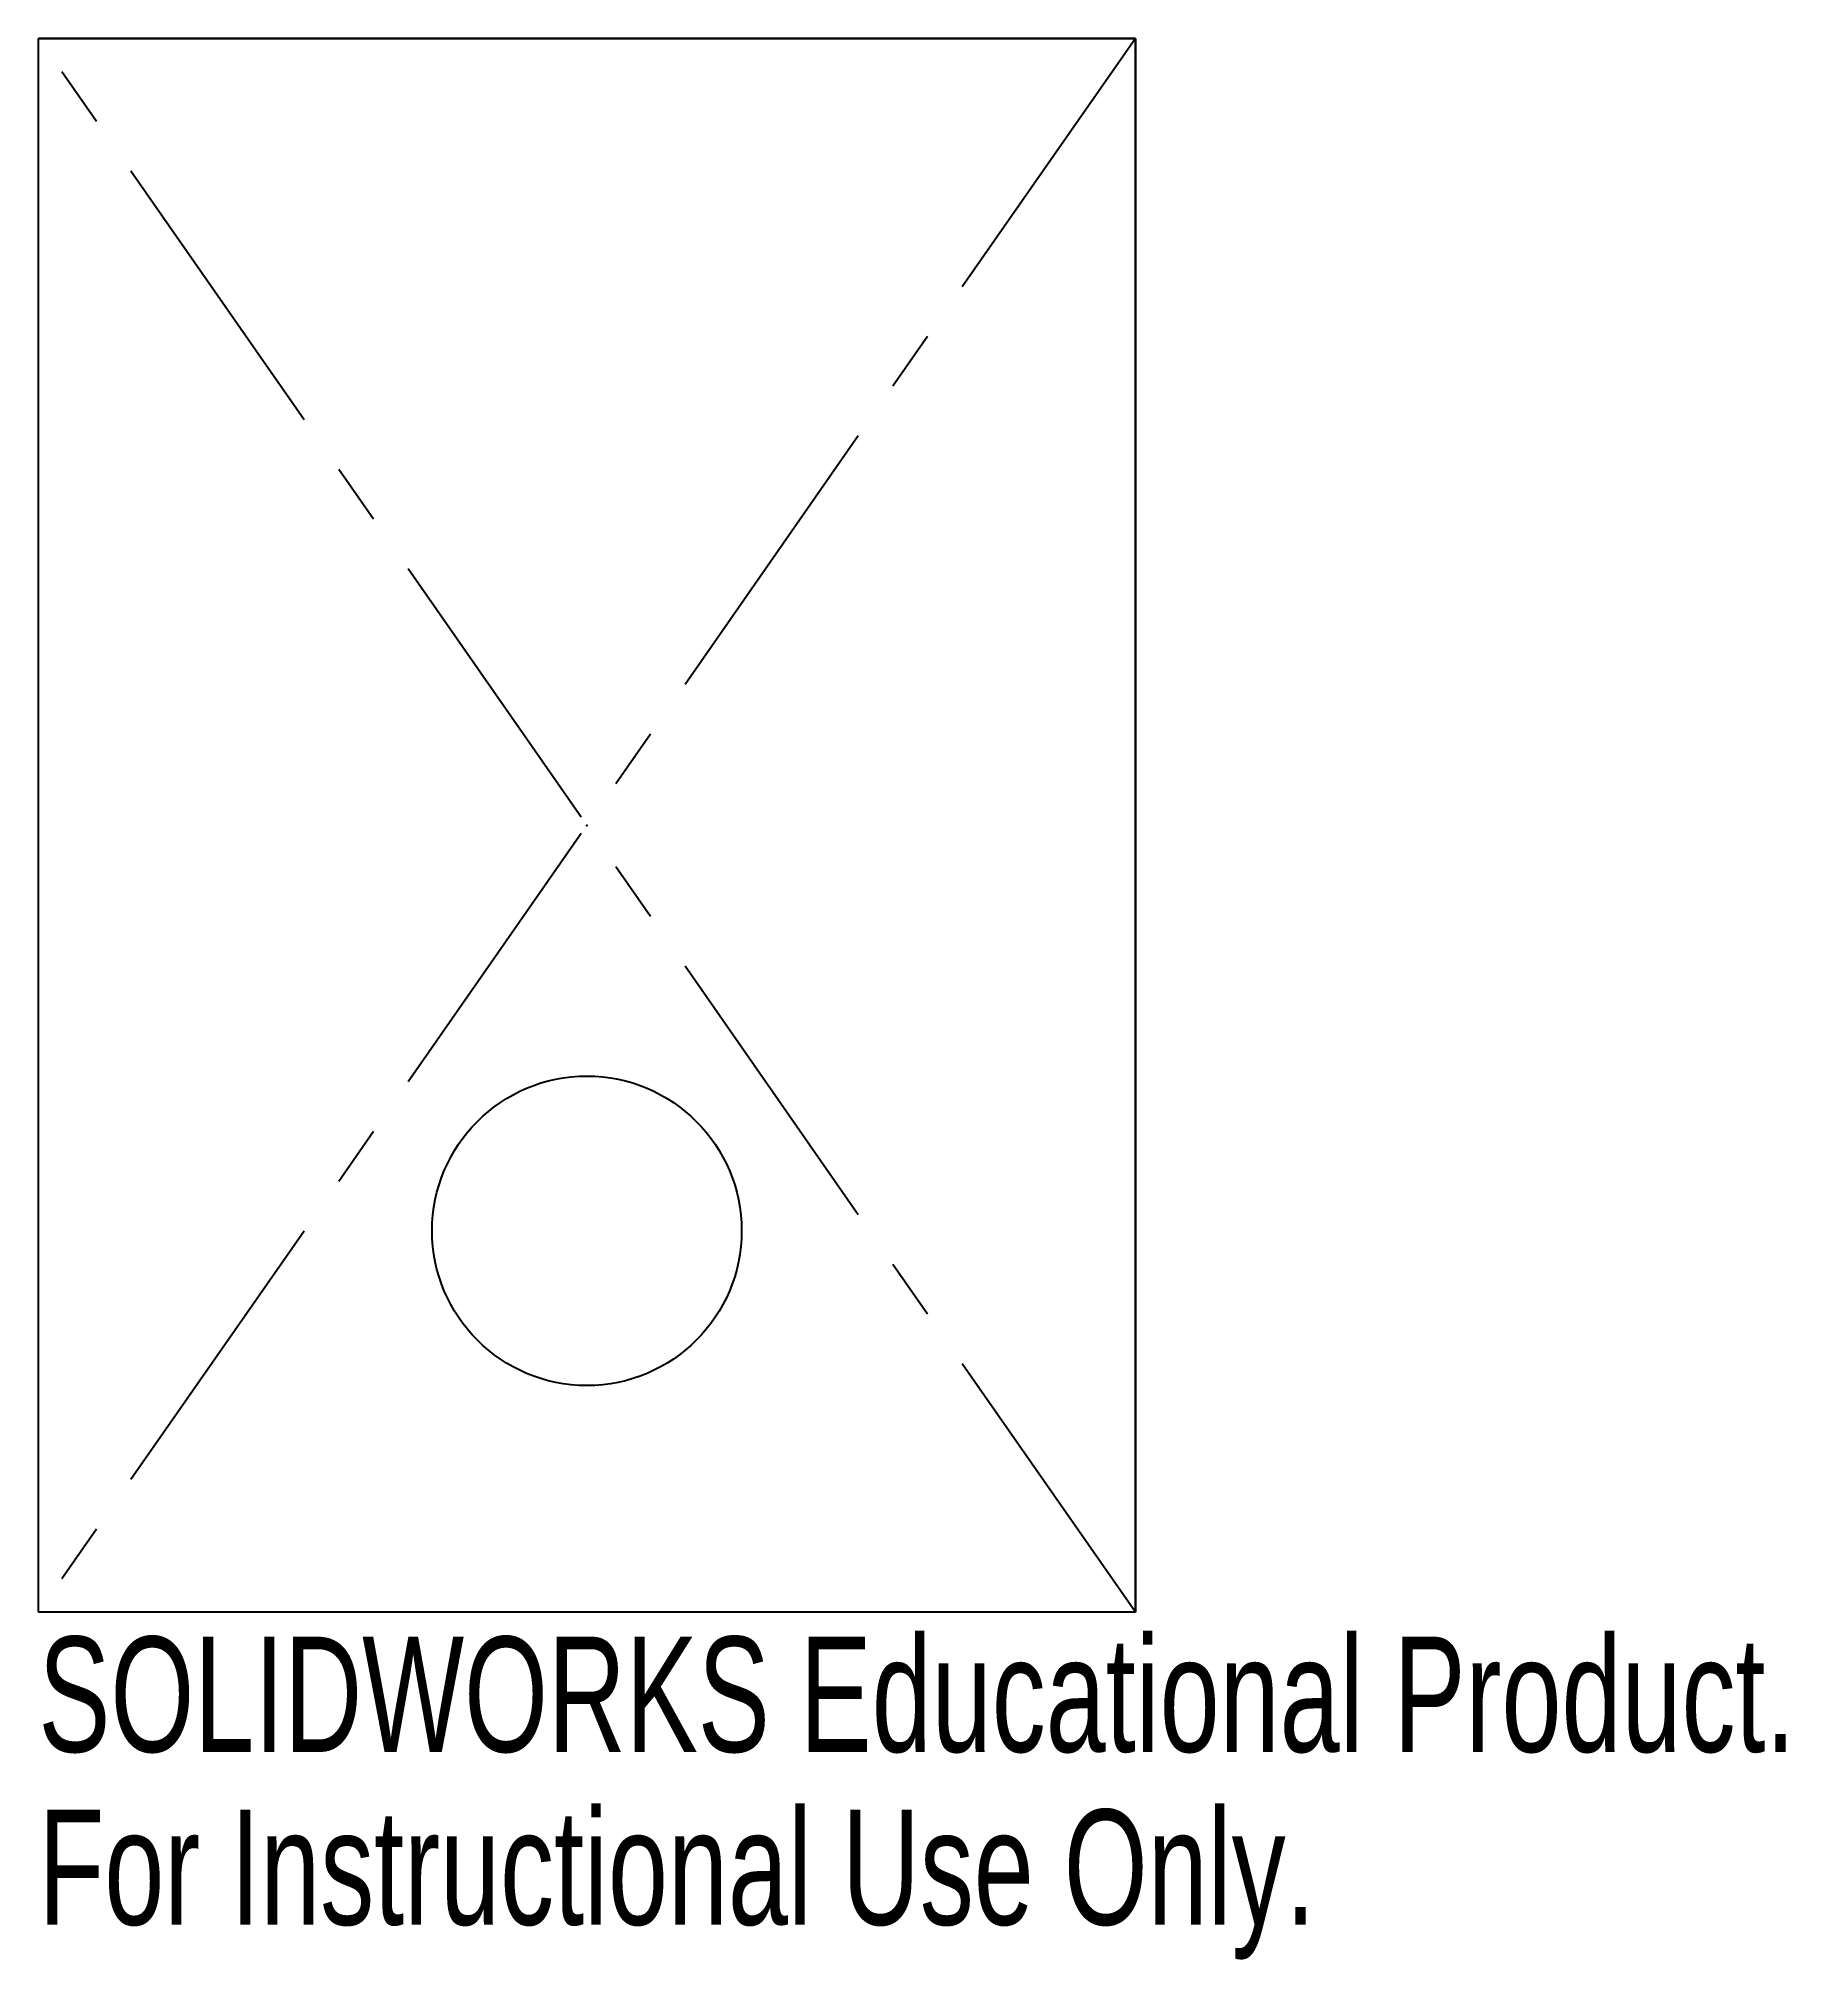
# Paper-space layout '_Back' of a CAD drawing. Header units: millimetres. Extents: x -23 to 50.3, y -47.6 to 33.
import ezdxf

# ---------------------------------------------------------------- set-up
doc = ezdxf.new("R2010")
doc.units = ezdxf.units.MM
doc.header["$PDSIZE"] = -1
doc.linetypes.add('CENTERX2', pattern=[20.32, 12.7, -2.54, 2.54, -2.54])
doc.styles.add('SLDTEXTSTYLE0', font='TXT', dxfattribs={"width": 0.7})

psp = doc.layouts.new('_Back')

# ---------------------------------------------------------------- linework, layer by layer
at = {"color": 7, "linetype": 'Continuous'}
for p, q in [((23, 33), (-23, 33)), ((-23, -33), (-23, 33)), ((23, -33), (23, 33)), ((23, -33), (-23, -33))]:
    psp.add_line(p, q, dxfattribs=at)
at = {"color": 7, "linetype": 'CENTERX2'}
for p, q in [((23, -33), (-23, 33)), ((23, 33), (-23, -33))]:
    psp.add_line(p, q, dxfattribs=at)
at = {"color": 7, "linetype": 'Continuous', "lineweight": 25}
for p, q in [((-23, 33), (23, 33)), ((-23, -33), (-23, 33)), ((23, 33), (23, -33)), ((23, -33), (-23, -33))]:
    psp.add_line(p, q, dxfattribs=at)
psp.add_circle((0, -17), 6.49, dxfattribs=at)
at = {"color": 7, "linetype": 'Continuous'}
psp.add_point((0, 0), dxfattribs=at)

# ---------------------------------------------------------------- texts
at = {"color": 7, "linetype": 'Continuous', "char_height": 4.83362, "attachment_point": 1, "style": 'SLDTEXTSTYLE0'}
for s, insert in [('SOLIDWORKS Educational Product.', (-23, -34.02)), ('For Instructional Use Only.', (-23, -41.27))]:
    psp.add_mtext(s, dxfattribs=dict(at, insert=insert))

doc.saveas('drawing.dxf')
